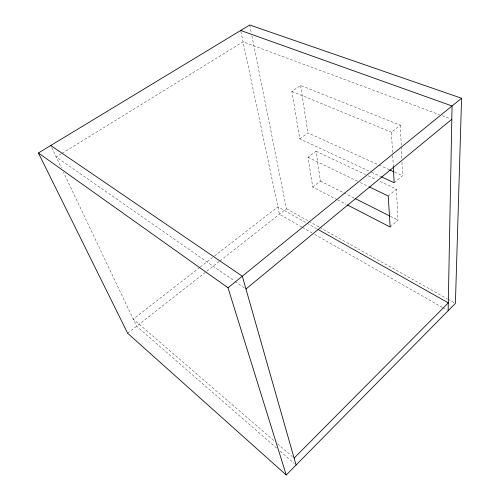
<?xml version="1.0" encoding="UTF-8"?>
<svg xmlns="http://www.w3.org/2000/svg" width="500" height="500" viewBox="0 0 500 500"><rect width="100%" height="100%" fill="white"/><g stroke="black" fill="none" stroke-linecap="round" stroke-linejoin="round"><path stroke-width="0.38" stroke-dasharray="2.5 1.88" d="M390.169 227.025L397.987 220.15L396.394 189.1L378.762 180.8M388.225 196.019L396.394 189.1M394.162 182.744L402.525 175.725L401.863 160.175M392.531 152.444L391.444 132.238L400.369 125.194L300.581 85.431L291.881 91.4L299.788 138.887L370.919 171.944M312.75 187.087L320.431 181.075L315.994 151.263L307.987 157.3L312.75 187.087L336.944 199.569M127.656 333.269L219.369 261.35M219.981 260.869L286.45 208.75L251.562 34.188M199.713 267.512L133.25 319.131L275.244 441.825M200.325 267.038L213.863 256.525M214.481 256.044L277.863 206.819L306.381 222.887M299.788 138.887L307.956 132.906L378.35 164.781M61.519 153.7L56.194 156.975L234.419 280.994M62.181 153.287L243.075 41.8L439.356 114.631M442.287 115.719L450.344 118.706M291.881 91.4L391.444 132.238M379.056 165.1L389.725 169.931M394.7 172.181L402.525 175.725M371.625 172.275L380.781 176.525M315.994 151.263L365.363 174.494M368.181 175.825L375.944 179.475M307.987 157.3L357.525 181.206M360.319 182.55L368.688 186.594M320.431 181.075L354.363 198.169M390.369 216.312L397.987 220.15M337.638 199.925L345.931 204.206M286.45 208.75L308.256 220.956M308.938 221.337L319.156 227.062M319.837 227.444L447.231 298.781M447.912 299.163L454.044 302.6M307.056 223.275L316.562 228.631M301.788 227.044L279.431 214.256L240.681 30.475M302.469 227.431L311.95 232.856M314.662 234.406L442.038 307.25M442.713 307.638L446.781 309.962M235.062 281.438L244.675 288.131M277.6 443.862L292.331 456.587M276.65 448.131L136.625 326.231L63.444 172.231M280.181 451.2L294.3 463.494M51.706 147.537L61.438 168.012M249.725 25L251.406 33.419M300.581 85.431L307.956 132.906M392.7 155.55L393.244 165.65M400.369 125.194L401.262 146.181M401.294 146.962L401.825 159.4"/><path stroke-width="0.75" d="M448.137 310.738L452.062 105.975L240.681 30.475M461.581 98.25L455.406 303.363L286.238 475L127.656 333.269L38.419 152.981L249.725 25L461.581 98.25L228.012 287.794L286.238 475M294.1 458.119L448.288 302.875L317.925 229.394M245.963 289.019L451.806 119.25M389.725 169.931L393.988 171.863M381.488 176.856L394.162 182.744L393.288 166.431M369.387 186.931L388.225 196.019L390.169 227.025L347.312 204.919M355.056 198.519L389.681 215.963M50.75 145.512L242.306 276.194L296.069 465.031M38.419 152.981L228.012 287.794"/></g></svg>
